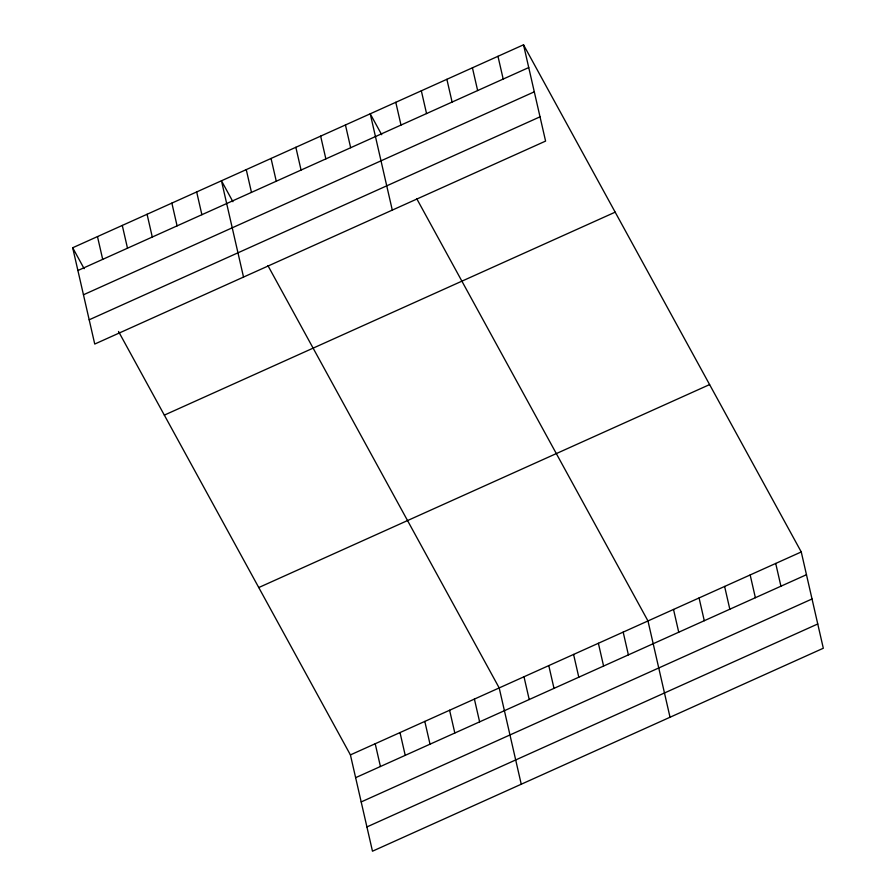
<?xml version="1.0" encoding="UTF-8"?>
<svg xmlns="http://www.w3.org/2000/svg" width="896" height="896" viewBox="0 0 896 896"><rect width="100%" height="100%" fill="white"/><g stroke="black" fill="none" stroke-linecap="round" stroke-linejoin="round"><path stroke-width="1.34" d="M523.522 44.8L545.586 141.098L94.741 344.053L72.688 247.755L523.522 44.8L801.259 551.947L823.312 648.245L372.478 851.2L350.414 754.902L118.507 331.442M77.896 270.525L528.741 67.558M83.451 294.784L534.296 91.829M89.186 319.794L540.019 116.827M164.338 415.117L615.182 212.162M258.765 587.541L709.61 384.586M350.414 754.902L801.259 551.947M355.634 777.672L806.478 574.706M361.189 801.931L812.034 598.976M366.912 826.93L817.757 623.974M381.696 134.725L370.238 113.803L392.291 210.101M416.707 198.643L647.976 620.95L670.029 717.248M232.915 201.701L221.458 180.779L243.522 277.077M267.926 265.619L499.195 687.926L521.248 784.224M72.688 247.755L84.146 268.677M775.712 563.45L780.931 586.208M750.165 574.952L755.373 597.71M724.618 586.443L729.826 609.213M699.07 597.946L704.278 620.715M673.523 609.448L678.731 632.218M497.974 56.302L503.194 79.061M623.179 632.117L628.387 654.875M472.427 67.805L477.646 90.563M598.382 643.272L603.59 666.042M446.88 79.307L452.099 102.066M573.586 654.438L578.794 677.197M421.333 90.798L426.552 113.568M548.789 665.605L553.997 688.363M395.786 102.301L401.005 125.07M523.992 676.76L529.211 699.53M345.442 124.97L350.661 147.728M474.398 699.093L479.618 721.851M320.645 136.136L325.864 158.894M449.602 710.248L454.821 733.018M295.848 147.291L301.067 170.061M424.805 721.414L430.024 744.184M271.051 158.458L276.27 181.216M400.008 732.581L405.227 755.339M246.254 169.624L251.474 192.382M375.211 743.736L380.43 766.506M196.672 191.946L201.88 214.704M171.875 203.112L177.083 225.87M147.078 214.267L152.286 237.037M122.282 225.434L127.49 248.192M97.485 236.6L102.693 259.358"/></g></svg>
